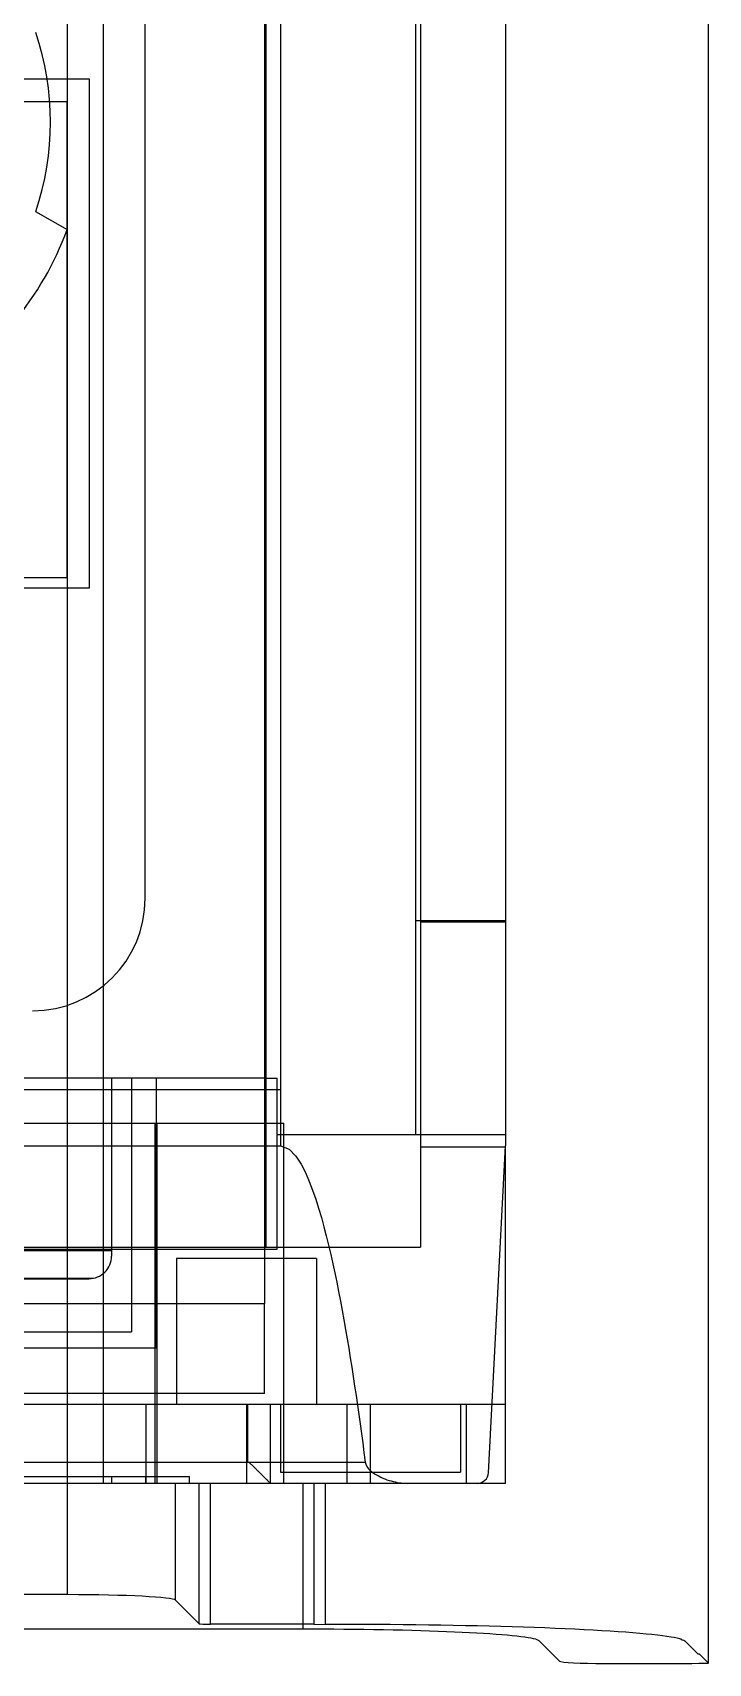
# Model space of a CAD drawing. Extents: x 0 to 171, y 0 to 233.
# Drawn here: x 141.2 to 171, y 0 to 72.1 of the extents above; entities that cross this region are included whole.
import ezdxf

# ---------------------------------------------------------------- set-up
doc = ezdxf.new("R2010")
doc.units = 0
doc.layers.add('-15N-THT. THIẾT BỊ ĐÓNG MỞ', color=40, linetype='CONTINUOUS')

# ---------------------------------------------------------------- blocks, each defined once
blk = doc.blocks.new('06 - N - SC VSD CHIẾU TRÊN ATV630U75~D11N4')
at = {"layer": '-15N-THT. THIẾT BỊ ĐÓNG MỞ'}
for p, q in [((66.607, -11.931), (66.607, -210.138)), ((85.5, -233), (85.5, -85.395)), ((57.211, -229.969), (57.211, -88.426)), ((76.549, -94.451), (76.549, -210.138)), ((58.795, -225.052), (58.795, -109.225)), ((60.641, -199.202), (60.641, -109.225)), ((65.959, -109.225), (65.959, -214.612)), ((72.789, -109.225), (72.789, -214.612)), ((65.906, -158.936), (65.906, -207.156)), ((72.572, -158.936), (72.572, -209.641)), ((58.179, -163.013), (50.699, -163.013)), ((58.179, -185.482), (58.179, -163.013)), ((58.179, -163.013), (58.179, -163.013)), ((57.176, -164.012), (16.917, -164.012)), ((57.176, -164.012), (57.176, -185.025)), ((57.176, -164.012), (57.176, -164.012)), ((56.459, -164.902), (56.459, -164.902)), ((55.803, -168.853), (57.193, -169.655)), ((55.803, -168.853), (55.803, -168.853)), ((57.193, -169.655), (57.193, -169.655)), ((16.917, -185.025), (57.176, -185.025)), ((57.176, -185.025), (57.176, -185.025)), ((15.884, -185.482), (58.179, -185.482)), ((58.179, -185.482), (58.179, -185.482)), ((60.641, -199.202), (60.641, -199.202)), ((76.549, -200.196), (72.572, -200.196)), ((72.789, -200.237), (76.549, -200.237)), ((65.906, -207.156), (-39.515, -207.156)), ((59.15, -207.156), (59.15, -215.014)), ((59.15, -207.156), (59.15, -207.156)), ((60.031, -207.156), (60.031, -207.156)), ((60.031, -207.156), (60.031, -218.361)), ((61.138, -207.156), (61.138, -207.156)), ((61.138, -219.086), (61.138, -207.156)), ((65.906, -207.156), (65.906, -207.156)), ((65.906, -207.156), (65.906, -207.156)), ((65.906, -207.156), (65.906, -217.098)), ((65.906, -207.156), (66.472, -207.156)), ((66.472, -214.704), (66.472, -207.156)), ((66.472, -207.156), (66.472, -207.156)), ((51.196, -207.653), (66.607, -207.653)), ((66.607, -207.653), (66.607, -207.653)), ((-42.407, -209.144), (66.759, -209.144)), ((61.072, -225.052), (61.072, -209.144)), ((61.161, -225.052), (61.161, -209.144)), ((66.472, -209.641), (76.549, -209.641)), ((66.759, -225.052), (66.759, -209.144)), ((66.759, -225.052), (66.759, -209.144)), ((72.572, -209.641), (72.572, -209.641)), ((76.549, -209.641), (76.549, -209.641)), ((-66.607, -210.138), (66.607, -210.138)), ((66.607, -210.138), (66.999, -210.286)), ((66.999, -210.286), (67.292, -210.59)), ((72.789, -210.179), (76.549, -210.179)), ((75.792, -224.581), (76.549, -210.138)), ((76.549, -210.138), (76.549, -210.138)), ((76.549, -225.052), (76.549, -210.139)), ((67.292, -210.59), (67.522, -210.943)), ((67.522, -210.943), (67.715, -211.321)), ((67.715, -211.321), (67.883, -211.708)), ((67.883, -211.708), (68.032, -212.099)), ((68.032, -212.099), (68.169, -212.495)), ((68.169, -212.495), (68.296, -212.897)), ((68.296, -212.897), (68.415, -213.304)), ((68.415, -213.304), (68.527, -213.713)), ((68.527, -213.713), (68.633, -214.121)), ((-72.789, -214.612), (72.789, -214.612)), ((-43.192, -214.704), (66.472, -214.704)), ((68.633, -214.121), (68.733, -214.529)), ((68.733, -214.529), (68.829, -214.937)), ((72.789, -214.612), (72.789, -214.612)), ((44.734, -214.766), (59.15, -214.766)), ((59.15, -215.014), (59.15, -215.014)), ((68.207, -215.11), (62.023, -215.11)), ((62.023, -215.11), (62.023, -221.572)), ((68.207, -215.11), (68.207, -221.572)), ((68.829, -214.937), (68.92, -215.346)), ((68.92, -215.346), (69.008, -215.756)), ((45.521, -215.987), (58.363, -215.987)), ((45.728, -216.008), (58.156, -216.008)), ((58.156, -216.008), (58.156, -216.008)), ((69.008, -215.756), (69.093, -216.167)), ((69.093, -216.167), (69.176, -216.581)), ((69.176, -216.581), (69.256, -216.997)), ((-42.168, -217.098), (65.906, -217.098)), ((65.906, -221.075), (65.906, -217.098)), ((65.906, -217.098), (65.906, -217.098)), ((69.256, -216.997), (69.334, -217.414)), ((69.334, -217.414), (69.409, -217.832)), ((69.409, -217.832), (69.483, -218.249)), ((69.483, -218.249), (69.554, -218.667)), ((43.968, -218.361), (60.031, -218.361)), ((60.031, -218.361), (60.031, -218.361)), ((69.554, -218.667), (69.624, -219.085)), ((61.138, -219.086), (42.988, -219.086)), ((61.138, -219.086), (61.138, -219.086)), ((69.624, -219.085), (69.692, -219.502)), ((69.692, -219.502), (69.758, -219.92)), ((69.758, -219.92), (69.823, -220.337)), ((69.823, -220.337), (69.886, -220.755)), ((65.906, -221.075), (40.757, -221.075)), ((65.906, -221.075), (65.906, -221.075)), ((69.886, -220.755), (69.948, -221.173)), ((69.948, -221.173), (70.009, -221.591)), ((76.549, -221.572), (-76.549, -221.572)), ((60.68, -225.052), (60.68, -221.572)), ((65.115, -221.572), (65.115, -225.052)), ((65.171, -224.11), (65.171, -221.572)), ((66.165, -221.572), (66.165, -221.572)), ((66.165, -225.052), (66.165, -221.572)), ((66.607, -221.572), (66.607, -224.555)), ((69.551, -225.052), (69.551, -221.572)), ((70.009, -221.591), (70.068, -222.009)), ((70.584, -225.052), (70.584, -221.572)), ((74.56, -221.572), (74.56, -224.555)), ((74.824, -225.052), (74.824, -221.572)), ((76.549, -221.572), (76.549, -221.572)), ((70.068, -222.009), (70.127, -222.428)), ((70.127, -222.428), (70.184, -222.848)), ((70.184, -222.848), (70.241, -223.268)), ((70.241, -223.268), (70.297, -223.689)), ((70.297, -223.689), (70.351, -224.11)), ((-70.351, -224.11), (70.351, -224.11)), ((-62.594, -224.754), (62.594, -224.754)), ((59.15, -224.754), (59.15, -225.052)), ((60.656, -224.754), (60.656, -225.052)), ((60.656, -224.754), (60.656, -225.052)), ((62.594, -225.052), (62.594, -224.754)), ((62.594, -225.052), (62.594, -224.754)), ((65.171, -224.11), (65.207, -224.121)), ((65.207, -224.121), (65.24, -224.145)), ((65.24, -224.145), (65.271, -224.171)), ((65.271, -224.171), (65.301, -224.198)), ((65.301, -224.198), (65.331, -224.226)), ((65.331, -224.226), (65.36, -224.254)), ((65.36, -224.254), (65.389, -224.282)), ((65.389, -224.282), (65.418, -224.311)), ((65.418, -224.311), (65.447, -224.339)), ((65.447, -224.339), (65.475, -224.367)), ((65.475, -224.367), (65.504, -224.395)), ((65.504, -224.395), (65.532, -224.422)), ((65.532, -224.422), (65.56, -224.45)), ((65.56, -224.45), (65.588, -224.478)), ((65.588, -224.478), (65.615, -224.505)), ((65.615, -224.505), (65.642, -224.532)), ((65.642, -224.532), (65.669, -224.558)), ((65.669, -224.558), (65.695, -224.585)), ((65.695, -224.585), (65.722, -224.611)), ((65.722, -224.611), (65.747, -224.636)), ((65.747, -224.636), (65.773, -224.661)), ((65.773, -224.661), (65.798, -224.686)), ((65.798, -224.686), (65.822, -224.711)), ((65.822, -224.711), (65.846, -224.735)), ((65.846, -224.735), (65.87, -224.758)), ((65.87, -224.758), (65.893, -224.781)), ((65.893, -224.781), (65.915, -224.803)), ((65.915, -224.803), (65.937, -224.825)), ((66.607, -224.555), (74.56, -224.555)), ((70.351, -224.11), (70.377, -224.211)), ((70.377, -224.211), (70.424, -224.305)), ((70.424, -224.305), (70.484, -224.389)), ((70.484, -224.389), (70.554, -224.463)), ((70.554, -224.463), (70.629, -224.53)), ((70.629, -224.53), (70.709, -224.59)), ((70.709, -224.59), (70.791, -224.645)), ((70.791, -224.645), (70.875, -224.696)), ((70.875, -224.696), (70.961, -224.742)), ((70.961, -224.742), (71.048, -224.785)), ((71.048, -224.785), (71.135, -224.824)), ((75.792, -224.581), (75.792, -224.581)), ((76.549, -225.052), (-76.549, -225.052)), ((61.983, -230.215), (61.983, -225.052)), ((63.024, -231.256), (63.024, -225.052)), ((63.52, -231.281), (63.52, -225.052)), ((65.937, -224.825), (65.958, -224.846)), ((65.958, -224.846), (65.979, -224.866)), ((65.979, -224.866), (65.998, -224.886)), ((65.998, -224.886), (66.017, -224.904)), ((66.017, -224.904), (66.035, -224.922)), ((66.035, -224.922), (66.052, -224.939)), ((66.052, -224.939), (66.068, -224.955)), ((66.068, -224.955), (66.083, -224.97)), ((66.083, -224.97), (66.096, -224.984)), ((66.096, -224.984), (66.109, -224.996)), ((66.109, -224.996), (66.121, -225.008)), ((66.121, -225.008), (66.131, -225.018)), ((66.131, -225.018), (66.14, -225.027)), ((66.14, -225.027), (66.147, -225.034)), ((66.147, -225.034), (66.154, -225.04)), ((66.154, -225.04), (66.159, -225.045)), ((66.159, -225.045), (66.162, -225.049)), ((66.162, -225.049), (66.165, -225.051)), ((66.165, -225.051), (66.165, -225.052)), ((66.165, -225.052), (66.165, -225.052)), ((67.611, -231.496), (67.611, -225.052)), ((68.083, -225.052), (68.083, -231.281)), ((68.604, -231.288), (68.604, -225.052)), ((71.135, -224.824), (71.224, -224.859)), ((71.224, -224.859), (71.313, -224.892)), ((71.313, -224.892), (71.402, -224.921)), ((71.402, -224.921), (71.492, -224.948)), ((71.492, -224.948), (71.581, -224.971)), ((71.581, -224.971), (71.671, -224.992)), ((71.671, -224.992), (71.76, -225.01)), ((71.76, -225.01), (71.85, -225.025)), ((71.85, -225.025), (71.939, -225.036)), ((71.939, -225.036), (72.027, -225.045)), ((72.027, -225.045), (72.116, -225.05)), ((72.116, -225.05), (72.204, -225.052)), ((75.296, -225.052), (75.296, -225.052)), ((76.549, -225.052), (76.549, -225.052)), ((63.024, -231.256), (61.984, -230.215)), ((68.083, -231.281), (63.52, -231.281)), ((68.083, -231.281), (68.604, -231.288)), ((69.178, -231.287), (68.604, -231.288)), ((69.75, -231.288), (69.178, -231.287)), ((70.322, -231.29), (69.75, -231.288)), ((70.891, -231.292), (70.322, -231.29)), ((71.457, -231.296), (70.891, -231.292)), ((72.022, -231.301), (71.457, -231.296)), ((72.586, -231.307), (72.022, -231.301)), ((67.611, -231.496), (-67.611, -231.496)), ((68.064, -231.496), (67.611, -231.496)), ((68.516, -231.498), (68.064, -231.496)), ((68.966, -231.5), (68.516, -231.498)), ((69.414, -231.504), (68.966, -231.5)), ((69.858, -231.509), (69.414, -231.504)), ((70.298, -231.514), (69.858, -231.509)), ((70.733, -231.521), (70.298, -231.514)), ((71.162, -231.528), (70.733, -231.521)), ((71.585, -231.537), (71.162, -231.528)), ((71.999, -231.546), (71.585, -231.537)), ((72.406, -231.557), (71.999, -231.546)), ((72.804, -231.568), (72.406, -231.557)), ((73.144, -231.314), (72.586, -231.307)), ((73.192, -231.58), (72.804, -231.568)), ((73.694, -231.323), (73.144, -231.314)), ((73.569, -231.594), (73.192, -231.58)), ((73.935, -231.608), (73.569, -231.594)), ((74.238, -231.332), (73.694, -231.323)), ((74.289, -231.622), (73.935, -231.608)), ((74.777, -231.342), (74.238, -231.332)), ((74.631, -231.638), (74.289, -231.622)), ((74.959, -231.654), (74.631, -231.638)), ((75.308, -231.354), (74.777, -231.342)), ((75.274, -231.671), (74.959, -231.654)), ((75.574, -231.689), (75.274, -231.671)), ((75.83, -231.366), (75.308, -231.354)), ((75.86, -231.708), (75.574, -231.689)), ((76.343, -231.379), (75.83, -231.366)), ((76.129, -231.727), (75.86, -231.708)), ((76.383, -231.746), (76.129, -231.727)), ((76.846, -231.394), (76.343, -231.379)), ((76.621, -231.766), (76.383, -231.746)), ((76.841, -231.787), (76.621, -231.766)), ((77.044, -231.808), (76.841, -231.787)), ((77.337, -231.409), (76.846, -231.394)), ((77.229, -231.83), (77.044, -231.808)), ((77.396, -231.852), (77.229, -231.83)), ((77.817, -231.425), (77.337, -231.409)), ((77.545, -231.875), (77.396, -231.852)), ((77.674, -231.897), (77.545, -231.875)), ((77.785, -231.92), (77.674, -231.897)), ((77.877, -231.944), (77.785, -231.92)), ((78.284, -231.442), (77.817, -231.425)), ((77.95, -231.967), (77.877, -231.944)), ((78.003, -231.991), (77.95, -231.967)), ((78.036, -232.014), (78.003, -231.991)), ((78.93, -232.908), (78.036, -232.014)), ((78.739, -231.46), (78.284, -231.442)), ((79.181, -231.479), (78.739, -231.46)), ((79.609, -231.498), (79.181, -231.479)), ((80.022, -231.519), (79.609, -231.498)), ((80.421, -231.54), (80.022, -231.519)), ((80.804, -231.562), (80.421, -231.54)), ((81.172, -231.585), (80.804, -231.562)), ((81.523, -231.609), (81.172, -231.585)), ((81.856, -231.633), (81.523, -231.609)), ((82.172, -231.658), (81.856, -231.633)), ((82.47, -231.683), (82.172, -231.658)), ((82.749, -231.709), (82.47, -231.683)), ((83.009, -231.735), (82.749, -231.709)), ((83.25, -231.762), (83.009, -231.735)), ((83.471, -231.79), (83.25, -231.762)), ((83.673, -231.817), (83.471, -231.79)), ((83.855, -231.846), (83.673, -231.817)), ((84.294, -231.952), (84.33, -231.947)), ((85.04, -232.592), (84.495, -232.046)), ((85.04, -232.592), (85.091, -232.591)), ((85.5, -233), (85.091, -232.591)), ((80.916, -233.007), (83.018, -233.007))]:
    blk.add_line(p, q, dxfattribs=at)
for centre, radius, start, end in [((44.237, -164.902), 12.223, 341.13852, 18.86147), ((44.237, -164.902), 13.801, 320.14889, 339.85114), ((55.67, -199.202), 4.971, 270.00002, 0), ((58.156, -215.014), 0.994, 270.00002, 0.00029), ((75.296, -224.555), 0.497, 270.00002, 356.99999)]:
    blk.add_arc(centre, radius, start, end, dxfattribs=at)
for centre, major_axis, ratio, start_param, end_param in [((0, -307.932), (1477.794, 0), 0.052796, 1.532073, 1.60952), ((57.02, -230.229), (-4.971, 0), 0.052336, -3.089286, -1.609406), ((63.524, -231.255), (-0.5, 0), 0.052336, 0.044472, 1.56373), ((69.134, -232.088), (-15.433, 0), 0.052336, -2.966039, -2.836613), ((68.938, -232.089), (-15.578, 0), 0.052336, -3.089241, -2.972604), ((80.916, -232.903), (-1.988, 0), 0.052408, 0.05236, 1.570796), ((83.011, -233), (-2.489, 0), 0.002739, 1.573535, 3.141593)]:
    blk.add_ellipse(centre, major_axis=major_axis, ratio=ratio, start_param=start_param, end_param=end_param, dxfattribs=at)

msp = doc.modelspace()

# ---------------------------------------------------------------- block references
msp.add_blockref('06 - N - SC VSD CHIẾU TRÊN ATV630U75~D11N4', (85.5, 233.007))

doc.saveas('drawing.dxf')
